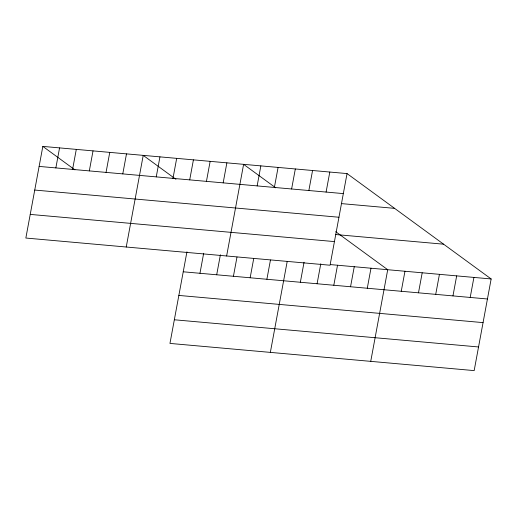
<?xml version="1.0" encoding="UTF-8"?>
<svg xmlns="http://www.w3.org/2000/svg" width="517" height="517" viewBox="0 0 517 517"><rect width="100%" height="100%" fill="white"/><g stroke="black" fill="none" stroke-linecap="round" stroke-linejoin="round"><path stroke-width="0.78" d="M42.833 146.395L25.85 238.04L330.059 265.227L347.043 173.583L42.833 146.395L74.952 169.88M55.855 167.915L59.565 147.894M72.587 169.408L76.296 149.387M89.318 170.901L93.028 150.88M106.05 172.4L109.759 152.379M122.781 173.893L126.491 153.872M126.238 247.016L143.222 155.371L175.954 179.302M156.244 176.885L159.953 156.864M172.975 178.378L176.685 158.357M189.707 179.877L193.416 159.856M186.941 251.773L169.957 343.417L474.167 370.605L491.15 278.96L347.043 173.583M206.438 181.37L210.148 161.349M199.963 273.286L203.672 253.265M223.17 182.863L226.879 162.842M216.694 274.779L220.404 254.758M226.627 255.986L243.61 164.341L275.729 187.826M233.425 276.278L236.993 257.027M257.143 185.9L260.852 165.879M250.157 277.771L253.724 258.519M274.378 187.445L278.088 167.424M266.888 279.27L270.456 260.019M291.614 188.983L295.33 168.962M270.346 352.387L287.187 261.512M308.856 190.521L312.565 170.5M300.351 282.256L304.061 262.235M326.091 192.065L329.807 172.045M317.083 283.755L320.792 263.735M333.814 285.248L337.523 265.227M350.545 286.748L354.255 266.72M367.277 288.24L370.986 268.22M370.734 361.357L387.718 269.712L335.707 231.681M401.25 291.278L404.96 271.257M418.486 292.816L422.195 272.795M435.721 294.354L439.437 274.333M452.963 295.898L456.673 275.878M470.199 297.437L473.915 277.416M39.124 166.416L343.333 193.604M341.317 203.595L394.6 208.357M34.742 190.056L338.952 217.243M335.384 234.511L443.592 244.186M30.232 214.406L334.441 241.594M330.357 264.588L491.15 278.96M183.231 271.793L487.441 298.981M178.85 295.427L483.059 322.614M174.339 319.777L478.548 346.965"/></g></svg>
